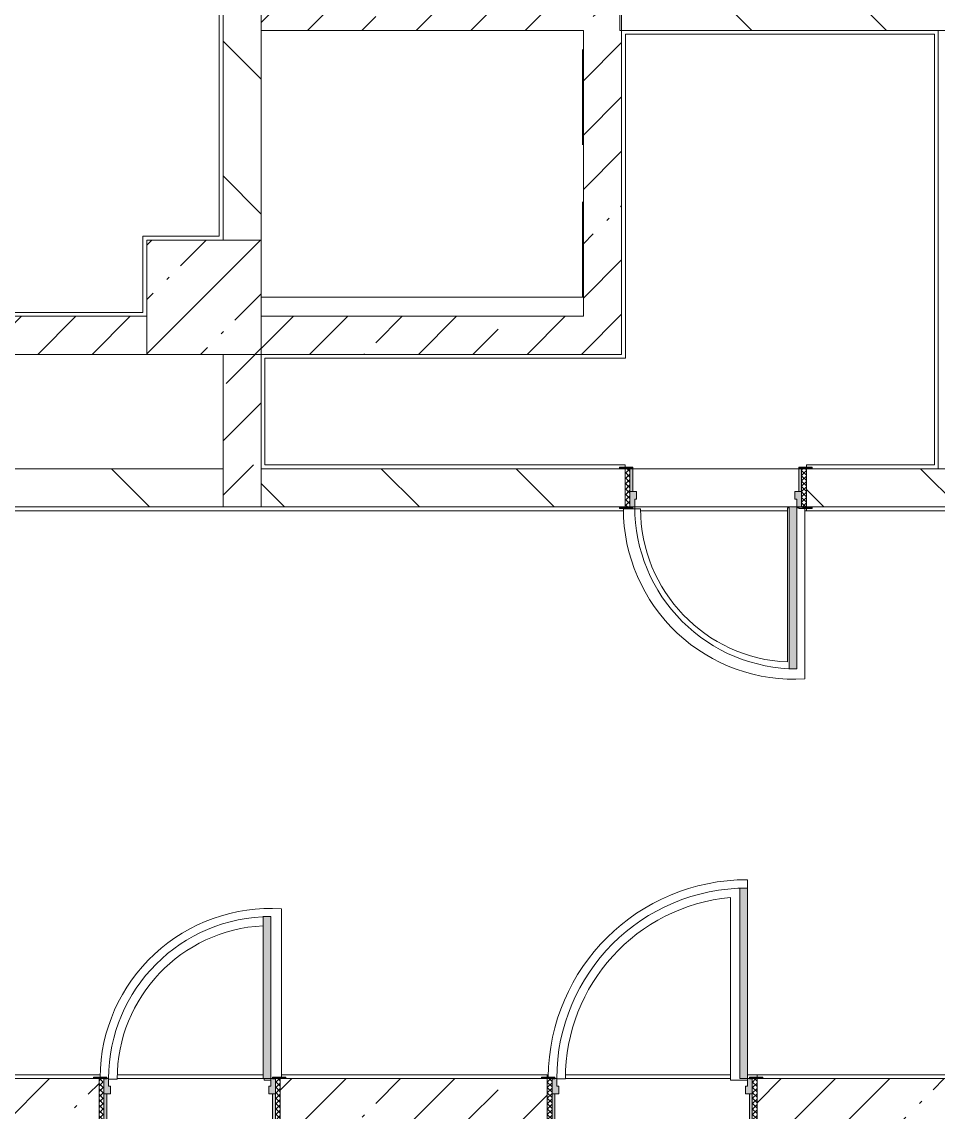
# Model space of a CAD drawing. Header units: millimetres. Extents: x -7229 to 193500, y -8553 to 29000.
# Drawn here: x 65505 to 70310, y 7724 to 13445 of the extents above; entities that cross this region are included whole.
import ezdxf

# ---------------------------------------------------------------- set-up
doc = ezdxf.new("R2010")
doc.units = ezdxf.units.MM
doc.linetypes.add('200_ШТРИХ__ш1_п0_6_', pattern=[800, 500, -300])
for name, color, linetype, lineweight in [('A-DETL-MBND-1', 7, '200_ШТРИХ__ш1_п0_6_', 9), ('A-WALL-1', 7, 'Continuous', 9), ('I-WALL', 7, 'Continuous', 5), ('S-COLS', 7, 'Continuous', 5)]:
    doc.layers.add(name, color=color, linetype=linetype, lineweight=lineweight)
for name, color, linetype, lineweight, true_color in [('A-DOOR-1', 7, 'Continuous', 5, 0xaaaaaa), ('A-DOOR-2', 7, 'Continuous', 5, 0xe2e2e2), ('A-DOOR-FRAM-1', 7, 'Continuous', 5, 0xe2e2e2), ('A-DOOR-FRAM-2', 7, 'Continuous', 5, 0xaaaaaa), ('A-FLOR-1', 7, 'Continuous', 5, 0xaaaaaa)]:
    doc.layers.add(name, color=color, linetype=linetype, lineweight=lineweight, true_color=true_color)
pattern_1 = [(45, (0, 0), (-285.1231, 285.1231), []), (45, (285.12, 0), (-285.1231, 285.1231), [504.031, -100.806, 16.764, -84.042])]
pattern_2 = [(135, (0, 0), (-353.5534, -353.5534), [])]

# ---------------------------------------------------------------- blocks, each defined once
blk = doc.blocks.new('BSC_Колонна _Прямоугольная - 500х500-V13-1_2_1_птичка зашивка')
at = {"layer": 'S-COLS'}
h = blk.add_hatch(dxfattribs=at)
h.set_pattern_fill('FP_16', color=256, style=0, pattern_type=2)
h.set_pattern_definition([(45, (-65660, -7650), (-285.1231, 285.1231), []), (45, (-65374.88, -7650), (-285.1231, 285.1231), [504.031, -100.806, 16.764, -84.042])])
h.paths.add_polyline_path([(-10, -250), (250, -250), (250, 22), (220, 22), (220, 30), (250, 30), (250, 250), (-250, 250), (-250, -250), (-30, -250)])
for p, q in [((220, 250), (-250, 250)), ((-250, 250), (-250, -250)), ((250, -250), (250, 22)), ((-250, -250), (250, -250))]:
    blk.add_line(p, q, dxfattribs=at)
blk = doc.blocks.new('BSC_Колонна _Прямоугольная - 600х600-23205240-1_2_1_птичка зашивка')
at = {"layer": 'S-COLS'}
h = blk.add_hatch(dxfattribs=at)
h.set_pattern_fill('FP_17', color=256, style=0, pattern_type=2)
h.set_pattern_definition([(45, (-66460, -12000), (-285.1231, 285.1231), []), (45, (-66174.88, -12000), (-285.1231, 285.1231), [504.031, -100.806, 16.764, -84.042])])
h.paths.add_polyline_path([(300, -300), (300, 300), (-300, 300), (-300, -300), (100, -300)])
for p, q in [((300, 300), (-300, 300)), ((-300, 300), (-300, -300)), ((300, -300), (300, 300)), ((-300, -300), (300, -300))]:
    blk.add_line(p, q, dxfattribs=at)
blk = doc.blocks.new('110_Дверь_СКБ_1Ст_Внутренняя1 - Д-17д _Д-9_ 950x2100h_ПУИ_ С_У персонала-24300662-1_2_1_птичка зашивка')
at = {"layer": 'A-DOOR-1'}
h = blk.add_hatch(dxfattribs=at)
h.set_pattern_fill('FP_23', color=256, style=0, pattern_type=2)
h.set_pattern_definition([(135, (1826.41, 164.685), (-14.14214, -14.14214), []), (225, (1826.41, 164.685), (14.14214, -14.14214), [])])
h.paths.add_polyline_path([(487.5, 100), (462.5, 100), (462.5, -100), (487.5, -100)])
at = {"layer": 'A-DOOR-2'}
h = blk.add_hatch(color=256, dxfattribs=at)
h.paths.add_polyline_path([(462.5, 100), (437.5, 100), (437.5, 60), (427.5, 60), (427.5, 20), (462.5, 20)])
h.paths.add_polyline_path([(-422.5, 100), (-437.5, 100), (-437.5, 20), (-402.5, 20), (-402.5, 60), (-412.5, 60), (-412.5, 100)])
at = {"layer": 'A-DOOR-FRAM-1'}
for points in [[(-412.5, 950), (-412.5, 100), (-372.5, 104.4), (-372.5, 950), (-400.7, 950)], [(-462.5, 108), (-492.5, 108), (-492.5, 100), (-422.5, 104.4), (-422.5, 108), (-454.1, 108)], [(447.5, 108), (447.5, 100), (517.5, 100), (517.5, 108), (462.5, 108)], [(-422.5, 20), (-437.5, 20), (-437.5, -100), (-422.5, -100)], [(447.5, 20), (447.5, -100), (462.5, -100), (462.5, 20)], [(-422.5, -100), (-492.5, -100), (-492.5, -108), (-422.5, -108)], [(517.5, -100), (447.5, -100), (447.5, -108), (517.5, -108)]]:
    blk.add_hatch(color=256, dxfattribs=at).paths.add_polyline_path(points)
at = {"layer": 'A-DOOR-FRAM-2'}
h = blk.add_hatch(dxfattribs=at)
h.set_pattern_fill('FP_24', color=256, style=0, pattern_type=2)
h.set_pattern_definition([(45, (-296.384, 164.685), (-14.1421, 14.1421), []), (135, (-296.384, 164.685), (-14.1421, -14.1421), [])])
h.paths.add_polyline_path([(-462.5, 100), (-462.5, -100), (-437.5, -100), (-437.5, 100)])
at = {"layer": 'A-DOOR-1'}
for p, q in [((-412.5, 950), (-412.5, 100)), ((-372.5, 950), (-412.5, 950)), ((-372.5, 100), (-372.5, 950)), ((-412.5, 100), (-372.5, 100))]:
    blk.add_line(p, q, dxfattribs=at)
blk.add_arc((-412.5, 100), 850, 360, 90, dxfattribs=at)
at = {"layer": 'A-DOOR-FRAM-2'}
for p, q in [((-422.5, 108), (-492.5, 108)), ((-492.5, 108), (-492.5, 100)), ((-492.5, 100), (-422.5, 100)), ((-437.5, 100), (-462.5, 100)), ((-462.5, 100), (-462.5, -100)), ((-412.5, 100), (-437.5, 100)), ((-437.5, 100), (-437.5, 20)), ((-437.5, -100), (-437.5, 100)), ((-422.5, 100), (-437.5, 100)), ((-437.5, 100), (-437.5, 99)), ((-437.5, 99), (-422.5, 99)), ((-422.5, 100), (-422.5, 108)), ((-422.5, 99), (-422.5, 100)), ((-412.5, 60), (-412.5, 100)), ((-402.5, 60), (-412.5, 60)), ((-402.5, 20), (-402.5, 60)), ((437.5, 60), (427.5, 60)), ((427.5, 60), (427.5, 20)), ((437.5, 100), (437.5, 60)), ((462.5, 100), (437.5, 100)), ((517.5, 108), (447.5, 108)), ((447.5, 108), (447.5, 100)), ((462.5, 100), (447.5, 100)), ((447.5, 100), (447.5, 99)), ((447.5, 100), (517.5, 100)), ((447.5, 99), (462.5, 99)), ((462.5, 20), (462.5, 100)), ((487.5, 100), (462.5, 100)), ((462.5, 100), (462.5, -100)), ((462.5, 99), (462.5, 100)), ((487.5, -100), (487.5, 100)), ((517.5, 100), (517.5, 108)), ((-437.5, 20), (-402.5, 20)), ((-422.5, 20), (-437.5, 20)), ((-437.5, 20), (-437.5, -100)), ((-422.5, -100), (-422.5, 20)), ((427.5, 20), (462.5, 20)), ((462.5, 20), (447.5, 20)), ((447.5, 20), (447.5, -100)), ((462.5, -100), (462.5, 20)), ((-422.5, -100), (-492.5, -100)), ((-492.5, -100), (-492.5, -108)), ((-492.5, -108), (-422.5, -108)), ((-462.5, -100), (-437.5, -100)), ((-437.5, -100), (-422.5, -100)), ((-422.5, -108), (-422.5, -100)), ((447.5, -100), (462.5, -100)), ((517.5, -100), (447.5, -100)), ((447.5, -100), (447.5, -108)), ((447.5, -108), (517.5, -108)), ((462.5, -100), (487.5, -100)), ((517.5, -108), (517.5, -100))]:
    blk.add_line(p, q, dxfattribs=at)
blk = doc.blocks.new('110_Дверь_СКБ_1Ст_Внутренняя1 - Д-7_л__950x2100h_Туалет-V41-1_2_1_птичка зашивка')
at = {"layer": 'A-DOOR-1'}
h = blk.add_hatch(dxfattribs=at)
h.set_pattern_fill('FP_57', color=256, style=0, pattern_type=2)
h.set_pattern_definition([(135, (1826.41, 174.685), (-14.14214, -14.14214), []), (225, (1826.41, 174.685), (14.14214, -14.14214), [])])
h.paths.add_polyline_path([(462.5, -110), (487.5, -110), (487.5, 110), (462.5, 110), (462.5, 86.3)])
at = {"layer": 'A-DOOR-2'}
h = blk.add_hatch(color=256, dxfattribs=at)
h.paths.add_polyline_path([(-437.5, 30), (-402.5, 30), (-402.5, 70), (-412.5, 70), (-412.5, 110), (-437.5, 108), (-437.5, 86.3)])
h.paths.add_polyline_path([(462.5, 30), (462.5, 110), (437.5, 110), (437.5, 70), (427.5, 70), (427.5, 30), (447.5, 30)])
at = {"layer": 'A-DOOR-FRAM-1'}
for points in [[(403.5, 110), (437.5, 110), (437.5, 960), (397.5, 960), (397.5, 110)], [(-437.5, 110), (-422.5, 110), (-422.5, 118), (-492.5, 118), (-492.5, 110), (-442.5, 110)], [(462.5, 110), (517.5, 110), (517.5, 118), (447.5, 118), (447.5, 110)], [(-422.5, -110), (-422.5, 30), (-437.5, 30), (-437.5, -110)], [(462.5, -110), (462.5, 30), (447.5, 30), (447.5, -110)], [(-442.5, -118), (-422.5, -118), (-422.5, -110), (-492.5, -110), (-492.5, -118), (-462.5, -118)], [(447.5, -118), (517.5, -118), (517.5, -110), (447.5, -110)]]:
    blk.add_hatch(color=256, dxfattribs=at).paths.add_polyline_path(points)
at = {"layer": 'A-DOOR-FRAM-2'}
h = blk.add_hatch(dxfattribs=at)
h.set_pattern_fill('FP_58', color=256, style=0, pattern_type=2)
h.set_pattern_definition([(45, (-296.384, 174.685), (-14.1421, 14.1421), []), (135, (-296.384, 174.685), (-14.1421, -14.1421), [])])
h.paths.add_polyline_path([(-462.5, -110), (-437.5, -110), (-442.5, 110), (-462.5, 110), (-462.5, 86.3)])
at = {"layer": 'A-DOOR-1'}
for p, q in [((437.5, 960), (397.5, 960)), ((397.5, 960), (397.5, 110)), ((437.5, 110), (437.5, 960)), ((397.5, 110), (437.5, 110))]:
    blk.add_line(p, q, dxfattribs=at)
blk.add_arc((437.5, 110), 850, 90, 180, dxfattribs=at)
at = {"layer": 'A-DOOR-FRAM-2'}
for p, q in [((-422.5, 118), (-492.5, 118)), ((-492.5, 118), (-492.5, 110)), ((-422.5, 110), (-422.5, 118)), ((517.5, 118), (447.5, 118)), ((447.5, 118), (447.5, 110)), ((517.5, 110), (517.5, 118)), ((-492.5, 110), (-422.5, 110)), ((-437.5, 110), (-462.5, 110)), ((-462.5, 110), (-462.5, -110)), ((-412.5, 110), (-437.5, 110)), ((-437.5, 110), (-437.5, 30)), ((-437.5, -110), (-437.5, 110)), ((-422.5, 110), (-437.5, 110)), ((-437.5, 110), (-437.5, 109)), ((-437.5, 109), (-422.5, 109)), ((-422.5, 109), (-422.5, 110)), ((-412.5, 70), (-412.5, 110)), ((-402.5, 70), (-412.5, 70)), ((-402.5, 30), (-402.5, 70)), ((437.5, 70), (427.5, 70)), ((427.5, 70), (427.5, 30)), ((437.5, 110), (437.5, 70)), ((462.5, 110), (437.5, 110)), ((462.5, 110), (447.5, 110)), ((447.5, 110), (447.5, 109)), ((447.5, 110), (517.5, 110)), ((447.5, 109), (462.5, 109)), ((462.5, 30), (462.5, 110)), ((487.5, 110), (462.5, 110)), ((462.5, 110), (462.5, -110)), ((462.5, 109), (462.5, 110)), ((487.5, -110), (487.5, 110)), ((-437.5, 30), (-402.5, 30)), ((-422.5, 30), (-437.5, 30)), ((-437.5, 30), (-437.5, -110)), ((-422.5, -110), (-422.5, 30)), ((427.5, 30), (462.5, 30)), ((462.5, 30), (447.5, 30)), ((447.5, 30), (447.5, -110)), ((462.5, -110), (462.5, 30)), ((-422.5, -110), (-492.5, -110)), ((-492.5, -110), (-492.5, -118)), ((-462.5, -110), (-437.5, -110)), ((-437.5, -110), (-422.5, -110)), ((-422.5, -118), (-422.5, -110)), ((447.5, -110), (462.5, -110)), ((517.5, -110), (447.5, -110)), ((447.5, -110), (447.5, -118)), ((462.5, -110), (487.5, -110)), ((517.5, -118), (517.5, -110)), ((-492.5, -118), (-422.5, -118)), ((447.5, -118), (517.5, -118))]:
    blk.add_line(p, q, dxfattribs=at)
blk = doc.blocks.new('110_Дверь_СКБ_1Ст_Внутренняя1 - Д-4 _л_ 1100x2100h_су мгн-32399982-1_2_1_птичка зашивка')
at = {"layer": 'A-DOOR-1'}
h = blk.add_hatch(dxfattribs=at)
h.set_pattern_fill('FP_59', color=256, style=0, pattern_type=2)
h.set_pattern_definition([(135, (1751.41, 174.685), (-14.14214, -14.14214), []), (225, (1751.41, 174.685), (14.14214, -14.14214), [])])
h.paths.add_polyline_path([(537.5, -110), (562.5, -110), (562.5, 110), (537.5, 110), (537.5, -30.2)])
at = {"layer": 'A-DOOR-2'}
h = blk.add_hatch(color=256, dxfattribs=at)
h.paths.add_polyline_path([(537.5, 30), (537.5, 110), (512.5, 110), (512.4, 70), (502.5, 70), (502.5, 30), (522.5, 30)])
h.paths.add_polyline_path([(-512.5, 30), (-477.5, 30), (-477.5, 70), (-487.5, 70), (-487.5, 110), (-512.5, 109), (-512.5, 86.3)])
at = {"layer": 'A-DOOR-FRAM-1'}
for points in [[(511.8, 110), (512.5, 110), (512.5, 1110), (472.5, 1110), (472.5, 110)], [(-567.5, 110), (-497.5, 110), (-497.5, 118), (-567.5, 118)], [(522.5, 110), (592.5, 110), (592.5, 118), (522.5, 118)], [(-497.5, -110), (-497.5, 30), (-512.5, 30), (-512.5, -110)], [(537.5, -110), (537.5, 30), (522.5, 29.6), (522.5, -110)], [(-512.5, -118), (-497.5, -118), (-497.5, -110), (-567.5, -110), (-567.5, -118), (-533.8, -118)], [(559.5, -118), (592.5, -118), (592.5, -110), (522.5, -110), (522.5, -118), (537.5, -118)]]:
    blk.add_hatch(color=256, dxfattribs=at).paths.add_polyline_path(points)
at = {"layer": 'A-DOOR-FRAM-2'}
h = blk.add_hatch(dxfattribs=at)
h.set_pattern_fill('FP_60', color=256, style=0, pattern_type=2)
h.set_pattern_definition([(45, (-371.384, 174.685), (-14.1421, 14.1421), []), (135, (-371.384, 174.685), (-14.1421, -14.1421), [])])
h.paths.add_polyline_path([(-537.5, -110), (-512.5, -110), (-512.5, 110), (-537.5, 110), (-537.5, 86.3)])
at = {"layer": 'A-DOOR-1'}
for p, q in [((512.5, 1110), (472.5, 1110)), ((472.5, 1110), (472.5, 110)), ((512.5, 110), (512.5, 1110)), ((472.5, 110), (512.5, 110))]:
    blk.add_line(p, q, dxfattribs=at)
blk.add_arc((512.5, 110), 1000, 90, 180, dxfattribs=at)
at = {"layer": 'A-DOOR-FRAM-2'}
for p, q in [((-497.5, 118), (-567.5, 118)), ((-567.5, 118), (-567.5, 110)), ((-497.5, 110), (-497.5, 118)), ((592.5, 118), (522.5, 118)), ((522.5, 118), (522.5, 110)), ((592.5, 110), (592.5, 118)), ((-567.5, 110), (-497.5, 110)), ((-512.5, 110), (-537.5, 110)), ((-537.5, 110), (-537.5, -110)), ((-487.5, 110), (-512.5, 110)), ((-512.5, 110), (-512.5, 30)), ((-512.5, -110), (-512.5, 110)), ((-497.5, 110), (-512.5, 110)), ((-512.5, 110), (-512.5, 109)), ((-512.5, 109), (-497.5, 109)), ((-497.5, 109), (-497.5, 110)), ((-487.5, 70), (-487.5, 110)), ((-477.5, 70), (-487.5, 70)), ((-477.5, 30), (-477.5, 70)), ((512.5, 70), (502.5, 70)), ((502.5, 70), (502.5, 30)), ((512.5, 110), (512.5, 70)), ((537.5, 110), (512.5, 110)), ((537.5, 110), (522.5, 110)), ((522.5, 110), (522.5, 109)), ((522.5, 110), (592.5, 110)), ((522.5, 109), (537.5, 109)), ((537.5, 30), (537.5, 110)), ((562.5, 110), (537.5, 110)), ((537.5, 110), (537.5, -110)), ((537.5, 109), (537.5, 110)), ((562.5, -110), (562.5, 110)), ((-512.5, 30), (-477.5, 30)), ((-497.5, 30), (-512.5, 30)), ((-512.5, 30), (-512.5, -110)), ((-497.5, -110), (-497.5, 30)), ((502.5, 30), (537.5, 30)), ((537.5, 30), (522.5, 30)), ((522.5, 30), (522.5, -110)), ((537.5, -110), (537.5, 30)), ((-497.5, -110), (-567.5, -110)), ((-567.5, -110), (-567.5, -118)), ((-537.5, -110), (-512.5, -110)), ((-512.5, -110), (-497.5, -110)), ((-497.5, -118), (-497.5, -110)), ((522.5, -110), (537.5, -110)), ((592.5, -110), (522.5, -110)), ((522.5, -110), (522.5, -118)), ((537.5, -110), (562.5, -110)), ((592.5, -118), (592.5, -110)), ((-567.5, -118), (-497.5, -118)), ((522.5, -118), (592.5, -118))]:
    blk.add_line(p, q, dxfattribs=at)

msp = doc.modelspace()

# ---------------------------------------------------------------- hatches: boundary and pattern name
at = {"layer": 'I-WALL'}
h = msp.add_hatch(dxfattribs=at)
h.set_pattern_fill('FP_19', color=256, style=0, pattern_type=2)
h.set_pattern_definition(pattern_2)
h.paths.add_polyline_path([(66560, 12300), (66760, 12300), (66760, 13600), (66560, 13600), (66560, 12320)])
h = msp.add_hatch(dxfattribs=at)
h.set_pattern_fill('FP_1', color=256, style=0, pattern_type=2)
h.set_pattern_definition(pattern_1)
h.paths.add_polyline_path([(68450, 13400), (68640, 13400), (68640, 13600), (66760, 13600), (66760, 13400), (68210, 13400)])
h = msp.add_hatch(dxfattribs=at)
h.set_pattern_fill('FP_19', color=256, style=0, pattern_type=2)
h.set_pattern_definition(pattern_2)
h.paths.add_polyline_path([(73620, 13400), (84700, 13400), (84700, 13600), (68650, 13600), (68650, 13400), (73540, 13400)])
h = msp.add_hatch(dxfattribs=at)
h.set_pattern_fill('FP_1', color=256, style=0, pattern_type=2)
h.set_pattern_definition(pattern_1)
h.paths.add_polyline_path([(68636.1, 11700), (68650, 11700), (68650, 13400), (68450, 13400), (68450, 11700), (68624.8, 11700)])
h = msp.add_hatch(dxfattribs=at)
h.set_pattern_fill('FP_1', color=256, style=0, pattern_type=2)
h.set_pattern_definition(pattern_1)
h.paths.add_polyline_path([(63666.1, 11700), (66160, 11700), (66160, 11900), (60760, 11900), (60760, 11700), (63260, 11700)])
h = msp.add_hatch(dxfattribs=at)
h.set_pattern_fill('FP_1', color=256, style=0, pattern_type=2)
h.set_pattern_definition(pattern_1)
h.paths.add_polyline_path([(67835, 11700), (68450, 11700), (68450, 11900), (66760, 11900), (66760, 11700), (67347.1, 11700)])
h = msp.add_hatch(dxfattribs=at)
h.set_pattern_fill('FP_1', color=256, style=0, pattern_type=2)
h.set_pattern_definition(pattern_1)
h.paths.add_polyline_path([(66560, 10900), (66760, 10900), (66760, 11700), (66560, 11700), (66560, 11100)])
h = msp.add_hatch(dxfattribs=at)
h.set_pattern_fill('FP_19', color=256, style=0, pattern_type=2)
h.set_pattern_definition(pattern_2)
h.paths.add_polyline_path([(72929.8, 10900), (73540, 10900), (73540, 11100), (72929.8, 11100)])
h.paths.add_polyline_path([(66760, 10900), (68668.8, 10900), (68668.8, 11100), (66760, 11100)])
h.paths.add_polyline_path([(66560, 10900), (66560, 11100), (62160, 11100), (62160, 10900), (66160, 10900)])
h.paths.add_polyline_path([(71979.8, 10900), (71979.8, 11100), (69618.8, 11100), (69618.8, 10900), (71949.8, 10900)])
h = msp.add_hatch(dxfattribs=at)
h.set_pattern_fill('FP_1', color=256, style=0, pattern_type=2)
h.set_pattern_definition(pattern_1)
h.paths.add_polyline_path([(69940, 7680), (70710, 7680), (70710, 7900), (69360, 7900), (69360, 7680), (69920, 7680)])
h.paths.add_polyline_path([(71660, 7680), (71860, 7680), (71860, 7900), (71660, 7900), (71660, 7876.3)])
h.paths.add_polyline_path([(67560, 7680), (68260, 7680), (68260, 7900), (66860, 7900), (66860, 7680), (67480, 7680)])

# ---------------------------------------------------------------- linework, layer by layer
at = {"layer": 'A-DETL-MBND-1'}
msp.add_line((68445, 12000), (68445, 13400), dxfattribs=at)
at = {"layer": 'A-FLOR-1'}
for p, q in [((66540, 12320), (66540, 13700)), ((70289.8, 13380), (68670, 13380)), ((68670, 13380), (68670, 11680)), ((70289.8, 11120), (70289.8, 13380)), ((66140, 11920), (66140, 12320)), ((66140, 12320), (66540, 12320)), ((68450, 12000), (66760, 12000)), ((60780, 11920), (66140, 11920)), ((68670, 11680), (66780, 11680)), ((66780, 11680), (66780, 11120)), ((66780, 11120), (68668.8, 11120)), ((68668.8, 11120), (68668.8, 11108)), ((69618.8, 11120), (70289.8, 11120)), ((69618.8, 11108), (69618.8, 11120)), ((68660, 10880), (61940, 10880)), ((68749.3, 10890.5), (68659.3, 10890.5)), ((69520.3, 10880), (68750, 10880)), ((69528.8, 10895.6), (69520.3, 10895.6)), ((69520.3, 10895.6), (69520.3, 10086.3)), ((69578.8, 10895.6), (69568.8, 10895.6)), ((69610.3, 9997.3), (69610.3, 10892)), ((69610.3, 10880), (71971, 10880)), ((69618.8, 10880), (69618.8, 10892)), ((69310, 8900), (69310, 8944)), ((69220, 8850.7), (69220, 7892.9)), ((66866, 7908), (66866, 8791.2)), ((38740, 7920), (65916.3, 7920)), ((65960, 7898), (66005, 7898)), ((66770, 7900), (66005.1, 7900)), ((66006.3, 7920), (66770, 7920)), ((66776, 7900), (66776, 7892.9)), ((68266.1, 7920), (66866, 7920)), ((68260, 7920), (68260, 7908)), ((68310, 7899), (68355, 7899)), ((68356.2, 7920), (69220, 7920)), ((70696.3, 7920), (69310, 7920)), ((69360, 7908), (69360, 7920)), ((66776, 7892.9), (66810, 7892.9)), ((69220, 7892.9), (69310, 7892.9))]:
    msp.add_line(p, q, dxfattribs=at)
for centre, radius, start, end in [((69554.3, 10890.5), 895, 180, 273.5859), ((69554.4, 10890.5), 805, 180, 267.5769), ((69310, 7899), 1045, 90, 179.5049), ((69310, 7900), 955, 95.4076, 180.0608), ((66810, 7898), 895, 86.4141, 179.3566), ((66810, 7898), 805, 92.8512, 180)]:
    msp.add_arc(centre, radius, start, end, dxfattribs=at)
at = {"layer": 'A-WALL-1'}
for p, q in [((70389.8, 13400), (70309.8, 13400)), ((66560, 11100), (66560, 10900)), ((66760, 11100), (66760, 10900)), ((70309.8, 11100), (70389.8, 11100))]:
    msp.add_line(p, q, dxfattribs=at)
at = {"layer": 'I-WALL'}
for p, q in [((66560, 13695), (66560, 12300)), ((66760, 12300), (66760, 13600)), ((68640, 13400), (68640, 13600)), ((68650, 11700), (68650, 13600)), ((66760, 13400), (68450, 13400)), ((68450, 13400), (68450, 11900)), ((68640, 13400), (70309.8, 13400)), ((70309.8, 13400), (70309.8, 11100)), ((66160, 11900), (60760, 11900)), ((68450, 11900), (66760, 11900)), ((64460, 11700), (66160, 11700)), ((66560, 11700), (66560, 11100)), ((66760, 11700), (68650, 11700)), ((66760, 11100), (66760, 11700)), ((66560, 11100), (64460, 11100)), ((68638.8, 11100), (66760, 11100)), ((68708.8, 11100), (69578.8, 11100)), ((70309.8, 11100), (69648.8, 11100)), ((61960, 10900), (68638.8, 10900)), ((69528.8, 10900), (68718.8, 10900)), ((69648.8, 10900), (71949.8, 10900)), ((66005.1, 7900), (66770, 7900)), ((68230, 7900), (66890, 7900)), ((68354.2, 7900), (69220, 7900)), ((70680, 7900), (69390, 7900))]:
    msp.add_line(p, q, dxfattribs=at)

# ---------------------------------------------------------------- block references
at = {"layer": 'A-DOOR-1', "rotation": 180}
msp.add_blockref('110_Дверь_СКБ_1Ст_Внутренняя1 - Д-17д _Д-9_ 950x2100h_ПУИ_ С_У персонала-24300662-1_2_1_птичка зашивка', (69156.3, 11000), dxfattribs=at)
at = {"layer": 'A-DOOR-1'}
for name, p in [('110_Дверь_СКБ_1Ст_Внутренняя1 - Д-4 _л_ 1100x2100h_су мгн-32399982-1_2_1_птичка зашивка', (68797.5, 7790)), ('110_Дверь_СКБ_1Ст_Внутренняя1 - Д-7_л__950x2100h_Туалет-V41-1_2_1_птичка зашивка', (66372.5, 7790))]:
    msp.add_blockref(name, p, dxfattribs=at)
at = {"layer": 'S-COLS'}
for name, p in [('BSC_Колонна _Прямоугольная - 600х600-23205240-1_2_1_птичка зашивка', (66460, 12000)), ('BSC_Колонна _Прямоугольная - 500х500-V13-1_2_1_птичка зашивка', (65660, 7650))]:
    msp.add_blockref(name, p, dxfattribs=at)

doc.saveas('drawing.dxf')
